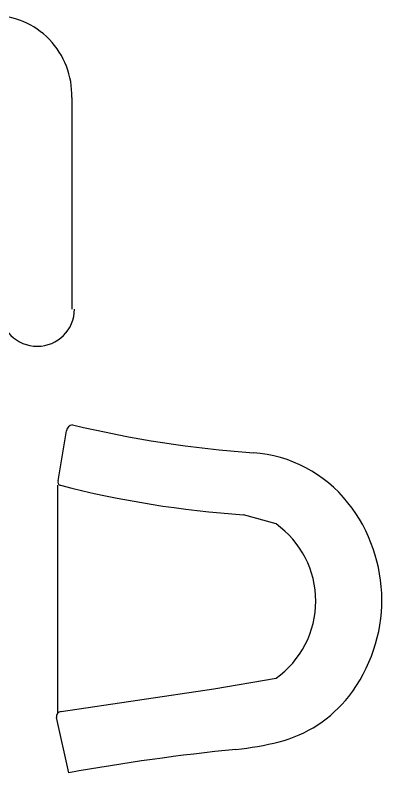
# Model space of a CAD drawing. Header units: millimetres. Extents: x -30782 to 40110, y 35885 to 73818.
# Drawn here: x -18874 to -18080, y 64124 to 65767 of the extents above; entities that cross this region are included whole.
import ezdxf

# ---------------------------------------------------------------- set-up
doc = ezdxf.new("R2010")
doc.units = ezdxf.units.MM
doc.styles.get("Standard").update_dxf_attribs({"font": 'arial.ttf'})

# ---------------------------------------------------------------- blocks, each defined once
blk = doc.blocks.new('A$C70D153BE')
for p, q in [((2345.2, 1463.6, -685.7), (2345.2, 1005.3, -685.7)), ((2315.6, 633.1, -685.7), (2333.7, 741.3, -685.7)), ((2314, 623.2, -685.7), (2314, 129.6, -685.7)), ((2787.7, 539.6, -685.7), (2717.3, 559.3, -685.7)), ((2653.3, 182, -685.7), (2787.7, 205, -685.7)), ((2322.2, 132.8, -685.7), (2653.3, 182, -685.7)), ((2338.6, 0, -685.7), (2312.4, 119.7, -685.7))]:
    blk.add_line(p, q)
for centre, radius, start, end in [((2172.2, 1469.2, -685.7), 173.1, 358.1506, 90), ((2270.3, 1005.3, -685.7), 80.8, 180, 0), ((2349.4, 738.7, -685.7), 16, 99.4866, 170.5424), ((2910, 3095.9, -685.7), 2408.2, 256.474, 265.9168), ((2718.1, 406.9, -685.7), 287.6, 38.3911, 85.9168), ((2322.4, 630.3, -685.7), 7.28, 157.4707, 255.6363), ((2870, 2768.9, -685.7), 2214.9, 255.6363, 266.0448), ((2677.2, 374.5, -685.7), 339.7, 322.0563, 38.3911), ((2668.4, 372.3, -685.7), 205.5, 305.4937, 54.5063), ((2726.3, 336.3, -685.7), 277.5, 284.1929, 322.0563), ((2322.9, 122, -685.7), 10.8, 93.9316, 192.3564), ((2636.9, 689.6, -685.7), 641.9, 275.7182, 284.1929), ((3160.8, -4542.8, -685.7), 4616.6, 95.7182, 100.2595)]:
    blk.add_arc(centre, radius, start, end)
at = {"flags": 9}
for tag, p in [('YSIZE', (658, 924.5, -685.7)), ('XSIZE', (658, 924.5, -685.7)), ('ZSIZE', (917, 65, -685.7)), ('YSIZE', (917, 65, -685.7)), ('XSIZE', (917, 65, -685.7))]:
    blk.add_attdef(tag, p, '', height=0.5, dxfattribs=at)
at = {"text_generation_flag": 2, "flags": 9}
for tag in ['YSIZE', 'XSIZE']:
    blk.add_attdef(tag, (701.7, 754.4, -685.7), '', height=0.5, rotation=90, dxfattribs=at)
at = {"flags": 9}
for tag in ['YSIZE', 'XSIZE']:
    blk.add_attdef(tag, (2312.4, 754.4, -685.7), '', height=0.5, rotation=270, dxfattribs=at)

msp = doc.modelspace()

# ---------------------------------------------------------------- block references
msp.add_blockref('A$C70D153BE', (-21096.5, 64124.3))

doc.saveas('drawing.dxf')
